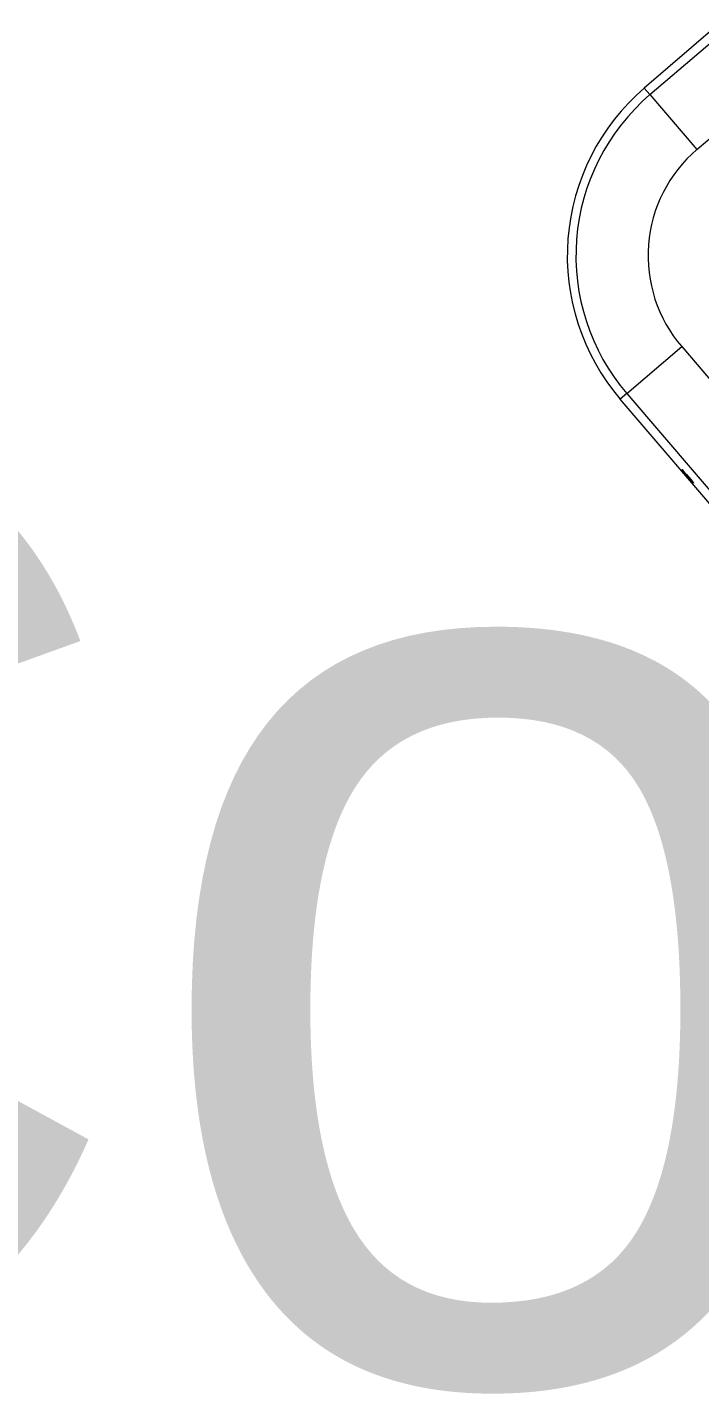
# Model space of a CAD drawing. Header units: metres. Extents: x 2999 to 3109, y 1752 to 1796.
# Drawn here: x 3010.7749 to 3010.9426, y 1760.9475 to 1761.288 of the extents above; entities that cross this region are included whole.
import ezdxf

# ---------------------------------------------------------------- set-up
doc = ezdxf.new("R2010")
doc.units = ezdxf.units.M
doc.layers.add('PAREDES', color=7, linetype='Continuous')
doc.styles.add('PADRAO MK', font='')
doc.styles.get('PADRAO MK').set_extended_font_data('AvantGarde Bk BT')

msp = doc.modelspace()

# ---------------------------------------------------------------- linework, layer by layer
at = {"layer": 'PAREDES', "color": 253, "lineweight": 0}
for p, q in [((3010.946487246155, 1761.287965871226), (3010.928829314834, 1761.272839037487)), ((3010.930234277239, 1761.271198989573), (3010.946304743842, 1761.284965912301)), ((3010.930234277239, 1761.271198989573), (3010.928829314834, 1761.272839037487)), ((3010.941940506295, 1761.257534025984), (3010.960413866377, 1761.273359431991)), ((3010.930234277239, 1761.271198989573), (3010.941940506295, 1761.257534025984)), ((3010.924482283491, 1761.196694350243), (3010.938147243768, 1761.208400571439)), ((3010.938147243768, 1761.208400571439), (3010.984940359011, 1761.153777838771)), ((3010.924482283491, 1761.196694350243), (3010.922842248816, 1761.19528938411)), ((3011.063681791375, 1761.030883969094), (3010.922842248816, 1761.19528938411)), ((3010.924482283491, 1761.196694350243), (3010.966702726471, 1761.147409402452)), ((3010.938175522352, 1761.177810257214), (3010.938176214705, 1761.177812286907)), ((3010.938175746135, 1761.17780853014), (3010.938175522352, 1761.177810257214)), ((3010.93817845836, 1761.177801189385), (3010.938175746135, 1761.17780853014)), ((3010.938176214705, 1761.177812286907), (3010.938177448638, 1761.177812711082)), ((3010.938177448638, 1761.177812711082), (3010.938179998877, 1761.17781217333)), ((3010.938193532616, 1761.177775184902), (3010.93817845836, 1761.177801189385)), ((3010.938179998877, 1761.17781217333), (3010.938186836378, 1761.17780836657)), ((3010.938186836378, 1761.17780836657), (3010.93824616852, 1761.177755771193)), ((3010.938313942426, 1761.177610600803), (3010.938193532616, 1761.177775184902)), ((3010.93824616852, 1761.177755771193), (3010.938507672458, 1761.177480628768)), ((3010.938792958761, 1761.177016903575), (3010.938313942426, 1761.177610600803)), ((3010.938507672458, 1761.177480628768), (3010.93930987808, 1761.176576499636)), ((3010.939970115455, 1761.175630656492), (3010.938792958761, 1761.177016903575)), ((3010.93930987808, 1761.176576499636), (3010.940487029811, 1761.175190258347)), ((3010.940772316114, 1761.174726533155), (3010.939970115455, 1761.175630656492)), ((3010.940487029811, 1761.175190258347), (3010.94096605194, 1761.174596566083)), ((3010.941033830809, 1761.174451389899), (3010.940772316114, 1761.174726533155)), ((3010.94096605194, 1761.174596566083), (3010.941086455957, 1761.174431977021)), ((3010.941093157158, 1761.174398789559), (3010.941033830809, 1761.174451389899)), ((3010.941086455957, 1761.174431977021), (3010.941101535176, 1761.174405966743)), ((3010.941099989695, 1761.174394988592), (3010.941093157158, 1761.174398789559)), ((3010.941102539934, 1761.174394450841), (3010.941099989695, 1761.174394988592)), ((3010.941101535176, 1761.174405966743), (3010.941104248232, 1761.174398636746)), ((3010.941103773867, 1761.174394875016), (3010.941102539934, 1761.174394450841)), ((3010.941104472014, 1761.174396909672), (3010.941103773867, 1761.174394875016)), ((3010.941104248232, 1761.174398636746), (3010.941104472014, 1761.174396909672))]:
    msp.add_line(p, q, dxfattribs=at)
for centre, radius in [((3010.964610613062, 1761.231070666617), 0.05499905844213), ((3010.964610600238, 1761.231070675723), 0.05283951136714446), ((3010.964610600238, 1761.231070675723), 0.03484598777323728)]:
    msp.add_arc(centre, radius, 130.5853431667902, 220.5853525020042, dxfattribs=at)

# ---------------------------------------------------------------- texts
at = {"layer": 'PAREDES', "color": 253, "lineweight": 0, "style": 'PADRAO MK'}
msp.add_text('Cons. 12', height=0.24, dxfattribs=at).set_placement((3010.570659958249, 1760.950907153156))

doc.saveas('drawing.dxf')
